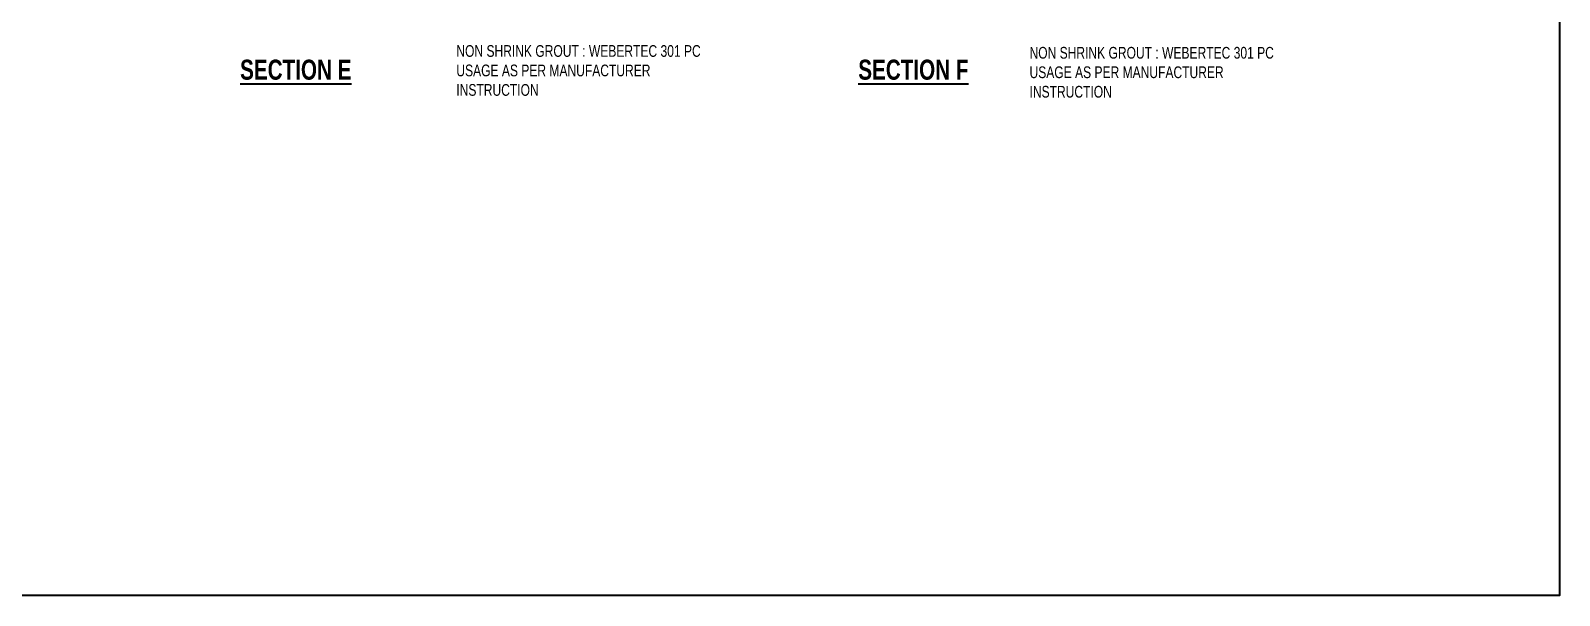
# Model space of a CAD drawing. Header units: centimetres. Extents: x -6122352 to 7132207, y -1694241 to 1947892.
# Drawn here: x 3056755 to 3065911, y -661811 to -658427 of the extents above; entities that cross this region are included whole.
import ezdxf

# ---------------------------------------------------------------- set-up
doc = ezdxf.new("R2010")
doc.units = ezdxf.units.CM
doc.header["$MEASUREMENT"] = 0
doc.layers.add('SECTION', color=130, linetype='Continuous')
doc.styles.add('JWC STD', font='swissc.ttf', dxfattribs={"width": 0.9})

msp = doc.modelspace()

# ---------------------------------------------------------------- linework, layer by layer
at = {"layer": 'Defpoints', "color": 0, "ltscale": 20}
msp.add_lwpolyline([(3047187.79938, -652518.22637), (3065911.01592, -652518.22637), (3065911.01592, -661810.59624), (3047187.79938, -661810.59624)], close=True, dxfattribs=at)

# ---------------------------------------------------------------- texts
at = {"layer": 'SECTION', "color": 0, "ltscale": 20, "char_height": 70, "attachment_point": 1, "style": 'JWC STD'}
for insert in [(3059304.97029, -658513.97292), (3062737.55816, -658524.78557)]:
    msp.add_mtext_dynamic_manual_height_columns('NON SHRINK GROUT : WEBERTEC 301 PC\\PUSAGE AS PER MANUFACTURER INSTRUCTION', width=1455.9559365, gutter_width=10, heights=[0], dxfattribs=dict(at, insert=insert))
at = {"layer": 'SECTION', "color": 0, "char_height": 120, "attachment_point": 1, "style": 'JWC STD'}
for s, insert in [('{\\fSwis721 Cn BT|b1|i0|c0|p34;\\LSECTION E}', (3058009.91971, -658600.94751)), ('{\\fSwis721 Cn BT|b1|i0|c0|p34;\\LSECTION F}', (3061711.99642, -658600.94751))]:
    msp.add_mtext_dynamic_manual_height_columns(s, width=1995.6601303, gutter_width=10, heights=[0], dxfattribs=dict(at, insert=insert))

doc.saveas('drawing.dxf')
